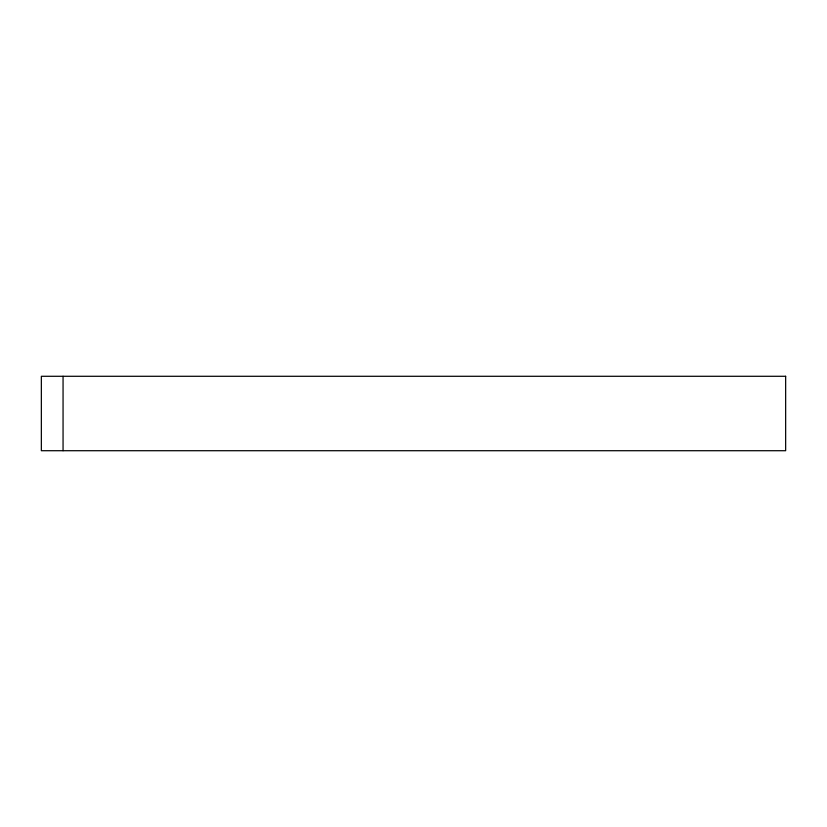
<?xml version="1.0" encoding="UTF-8"?>
<svg xmlns="http://www.w3.org/2000/svg" width="827" height="827" viewBox="0 0 827 827"><rect width="100%" height="100%" fill="white"/><g stroke="black" fill="none" stroke-linecap="round" stroke-linejoin="round"><path stroke-width="1.24" d="M63.059 376.285L63.059 450.715M785.65 376.285L41.35 376.285L41.35 450.715L785.65 450.715L785.65 376.285"/></g></svg>
